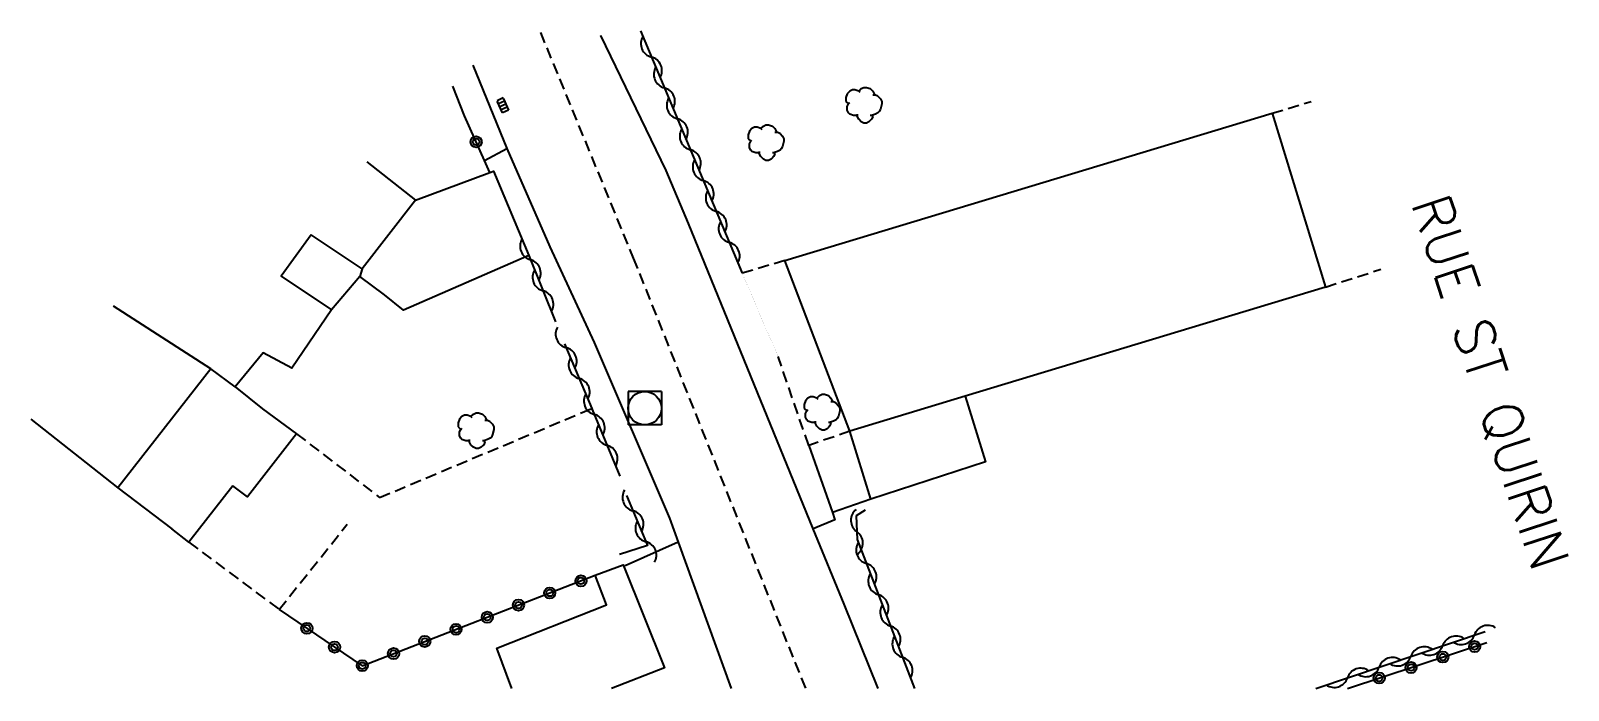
# Model space of a CAD drawing. Header units: millimetres. Extents: x 267000 to 268000, y 124999 to 126000.
# Drawn here: x 267462.5 to 267531.3, y 124999.9 to 125029.5 of the extents above; entities that cross this region are included whole.
import ezdxf
from ezdxf.enums import TextEntityAlignment as Align

# ---------------------------------------------------------------- set-up
doc = ezdxf.new("R2010")
doc.units = ezdxf.units.MM
doc.linetypes.add('DASHED', pattern=[0.75, 0.5, -0.25])
doc.layers.get('0').update_dxf_attribs({"linetype": 'CONTINUOUS'})
for name, color, linetype in [('W0001', 6, 'DASHED'), ('W0006', 2, 'CONTINUOUS'), ('W0008', 7, 'CONTINUOUS'), ('W0014', 7, 'CONTINUOUS'), ('W0017', 7, 'CONTINUOUS'), ('W0101', 7, 'CONTINUOUS'), ('W0104', 1, 'CONTINUOUS'), ('W0112', 1, 'DASHED'), ('W0300', 7, 'CONTINUOUS'), ('W0310', 3, 'CONTINUOUS'), ('W0323', 7, 'CONTINUOUS'), ('W0401', 7, 'CONTINUOUS'), ('W0420', 7, 'CONTINUOUS'), ('W0989', 7, 'CONTINUOUS'), ('W1102', 7, 'CONTINUOUS')]:
    doc.layers.add(name, color=color, linetype=linetype)
doc.styles.get("Standard").update_dxf_attribs({"font": 'romans.shx', "width": 0.85})

# ---------------------------------------------------------------- blocks, each defined once
blk = doc.blocks.new('T300')
for p, q in [((-0.286, 0.629), (-0.171, 0.743)), ((-0.171, 0.743), (-0.057, 0.8)), ((-0.057, 0.8), (0.057, 0.8)), ((0.057, 0.8), (0.229, 0.743)), ((0.229, 0.743), (0.343, 0.629)), ((-0.8, 0.514), (-0.857, 0.343)), ((-0.857, 0.343), (-0.857, 0.171)), ((-0.857, 0.171), (-0.743, 0.057)), ((-0.686, 0.629), (-0.8, 0.514)), ((-0.8, -0.057), (-0.743, 0.057)), ((-0.743, 0.057), (-0.686, 0.114)), ((-0.571, 0.686), (-0.686, 0.629)), ((-0.457, 0.686), (-0.571, 0.686)), ((-0.286, 0.629), (-0.457, 0.686)), ((-0.229, 0.571), (-0.286, 0.629)), ((0.343, 0.629), (0.4, 0.514)), ((0.457, 0.457), (0.343, 0.457)), ((0.4, 0.514), (0.4, 0.457)), ((0.571, 0.4), (0.457, 0.457)), ((0.571, 0.4), (0.686, 0.286)), ((0.686, 0.286), (0.743, 0.171)), ((0.743, 0.057), (0.686, -0.171)), ((0.743, 0.171), (0.743, 0.057)), ((-0.8, -0.171), (-0.8, -0.057)), ((-0.8, -0.229), (-0.8, -0.171)), ((-0.743, -0.343), (-0.8, -0.229)), ((-0.686, -0.4), (-0.743, -0.343)), ((-0.514, -0.457), (-0.686, -0.4)), ((-0.4, -0.457), (-0.514, -0.457)), ((-0.4, -0.457), (-0.343, -0.457)), ((-0.343, -0.457), (-0.343, -0.4)), ((-0.343, -0.514), (-0.343, -0.457)), ((-0.286, -0.629), (-0.343, -0.514)), ((-0.171, -0.743), (-0.286, -0.629)), ((0.229, -0.686), (0.171, -0.743)), ((0.286, -0.457), (0.229, -0.457)), ((0.286, -0.629), (0.229, -0.686)), ((0.457, -0.4), (0.286, -0.457)), ((0.343, -0.514), (0.286, -0.629)), ((0.343, -0.514), (0.343, -0.457)), ((0.571, -0.343), (0.457, -0.4)), ((0.629, -0.286), (0.571, -0.343)), ((0.686, -0.171), (0.629, -0.286)), ((-0.057, -0.8), (-0.171, -0.743)), ((0.057, -0.8), (-0.057, -0.8)), ((0.171, -0.743), (0.057, -0.8))]:
    blk.add_line(p, q)
blk = doc.blocks.new('T401')
for p, q in [((-0.3, 0.3), (0, 0.3)), ((-0.3, -0.25), (-0.3, 0.3)), ((-0.3, 0.15), (0, 0.15)), ((-0.3, 0), (0, 0)), ((0, 0.3), (0, -0.25)), ((-0.3, -0.15), (0, -0.15)), ((-0.3, -0.25), (-0.3, -0.3)), ((-0.3, -0.3), (0, -0.3)), ((0, -0.3), (0, -0.25))]:
    blk.add_line(p, q)
blk = doc.blocks.new('T420')
for p, q in [((0.75, 0.75), (-0.75, 0.75)), ((-0.75, 0.75), (-0.75, -0.75)), ((0.75, 0.75), (0.75, -0.75)), ((0.75, -0.75), (-0.75, -0.75))]:
    blk.add_line(p, q)
blk.add_ellipse((0, 0), major_axis=(-0.53, 0.53), ratio=1, start_param=3.926991, end_param=10.210176)
blk = doc.blocks.new('t323o')
at = {"color": 0, "linetype": 'Continuous'}
for radius in [0.25, 0.15]:
    blk.add_circle((0, 0), radius, dxfattribs=at)
blk = doc.blocks.new('t310o')
at = {"color": 0, "linetype": 'Continuous'}
for centre, start, end in [((-0.5, 0.375), 216.8699, 323.1304), ((0.5, -0.375), 36.8699, 143.1303)]:
    blk.add_arc(centre, 0.625, start, end, dxfattribs=at)

msp = doc.modelspace()

# ---------------------------------------------------------------- linework, layer by layer
at = {"layer": 'W0001'}
msp.add_lwpolyline([(267485.292, 125029.375), (267485.292, 125029.375), (267489.451, 125019.275), (267496.685, 125001.177), (267497.169, 125000)], dxfattribs=at)
at = {"layer": 'W0006', "const_width": 0.003}
msp.add_lwpolyline([(267494.327, 125018.595), (267495.932, 125014.872)], dxfattribs=at)
at = {"layer": 'W0006'}
msp.add_lwpolyline([(267497.306, 125010.885), (267498.365, 125007.882), (267498.48, 125007.557), (267497.513, 125007.144)], dxfattribs=at)
at = {"layer": 'W0008'}
for points in [[(267500.41, 125000), (267498.888, 125003.775), (267497.513, 125007.144), (267491.928, 125020.822), (267490.931, 125023.2), (267488.006, 125029.236), (267488.006, 125029.236)], [(267483.794, 125024.175), (267485.716, 125019.783), (267487.703, 125015.491), (267491.077, 125007.626), (267491.463, 125006.556), (267493.833, 125000)]]:
    msp.add_lwpolyline(points, dxfattribs=at)
at = {"layer": 'W0014'}
for points in [[(267482.265, 125027.912), (267483.794, 125024.175)], [(267481.894, 125025.646), (267481.37, 125026.972)], [(267482.794, 125023.636), (267483.794, 125024.175)]]:
    msp.add_lwpolyline(points, dxfattribs=at)
at = {"layer": 'W0017'}
for points in [[(267500.083, 125008.476), (267498.365, 125007.882)], [(267491.463, 125006.556), (267489.092, 125005.487)]]:
    msp.add_lwpolyline(points, dxfattribs=at)
at = {"layer": 'W0101'}
for points in [[(267499.153, 125011.522), (267496.239, 125019.166), (267518.06, 125025.757), (267520.446, 125017.978), (267504.318, 125013.088)], [(267475.025, 125020.322), (267475.025, 125020.322)], [(267470.534, 125014.322), (267470.534, 125014.322)], [(267466.37, 125008.982), (267466.37, 125008.982)]]:
    msp.add_lwpolyline(points, close=True, dxfattribs=at)
for points in [[(267477.523, 125023.587), (267479.706, 125021.867), (267477.311, 125018.799), (267475.025, 125020.322)], [(267475.025, 125020.322), (267473.681, 125018.466), (267475.934, 125016.96), (267474.166, 125014.342), (267472.874, 125015.028), (267471.628, 125013.502), (267470.534, 125014.322)], [(267470.534, 125014.322), (267466.37, 125008.982)]]:
    msp.add_lwpolyline(points, dxfattribs=at)
at = {"layer": 'W0104'}
for points in [[(267479.706, 125021.867), (267483.03, 125023.11), (267483.198, 125023.173), (267484.771, 125019.385), (267479.17, 125016.944), (267478.308, 125017.633)], [(267477.311, 125018.799), (267477.214, 125018.452)], [(267477.214, 125018.452), (267475.934, 125016.96)], [(267478.308, 125017.633), (267477.214, 125018.452)], [(267478.308, 125017.633), (267478.308, 125017.633)], [(267471.628, 125013.502), (267472.855, 125012.519)], [(267472.855, 125012.519), (267474.38, 125011.404), (267472.183, 125008.585), (267471.52, 125009.077)], [(267472.855, 125012.519), (267472.855, 125012.519)], [(267504.318, 125013.088), (267505.226, 125010.155), (267500.083, 125008.476), (267499.153, 125011.522)], [(267471.52, 125009.077), (267469.553, 125006.556), (267468.79, 125007.147)], [(267471.52, 125009.077), (267471.52, 125009.077)], [(267466.37, 125008.982), (267468.79, 125007.147)], [(267484.021, 125000), (267483.346, 125001.811), (267488.255, 125003.753), (267487.753, 125005.071), (267489.005, 125005.54), (267490.846, 125000.928), (267488.47, 125000)]]:
    msp.add_lwpolyline(points, dxfattribs=at)
at = {"layer": 'W0112'}
for points in [[(267518.06, 125025.757), (267519.804, 125026.282)], [(267496.239, 125019.166), (267494.327, 125018.595)], [(267520.446, 125017.978), (267522.926, 125018.776)], [(267499.153, 125011.522), (267497.306, 125010.885), (267495.932, 125014.872)], [(267474.38, 125011.404), (267478.093, 125008.552), (267487.597, 125012.54)], [(267469.553, 125006.556), (267473.597, 125003.541), (267476.647, 125007.355)]]:
    msp.add_lwpolyline(points, dxfattribs=at)
at = {"layer": 'W0310'}
for points in [[(267489.77, 125029.453), (267494.327, 125018.595)], [(267484.771, 125019.385), (267485.974, 125016.42)], [(267486.376, 125015.432), (267487.597, 125012.54), (267487.614, 125012.5)], [(267487.614, 125012.5), (267488.851, 125009.502)], [(267489.153, 125008.645), (267490.09, 125006.404), (267488.837, 125006.001)], [(267499.831, 125007.993), (267499.436, 125007.727), (267499.475, 125006.671), (267502.043, 125000)], [(267520.006, 125000), (267527.588, 125002.56)]]:
    msp.add_lwpolyline(points, dxfattribs=at)
at = {"layer": 'W0323'}
for points in [[(267483.03, 125023.11), (267482.794, 125023.636), (267481.894, 125025.646)], [(267473.597, 125003.541), (267477.309, 125001.019), (267487.753, 125005.071)], [(267521.425, 125000), (267527.675, 125002.06)]]:
    msp.add_lwpolyline(points, dxfattribs=at)
at = {"layer": 'W1102'}
for points in [[(267470.534, 125014.322), (267466.182, 125017.125)], [(267462.475, 125012.058), (267466.37, 125008.982)]]:
    msp.add_lwpolyline(points, dxfattribs=at)

# ---------------------------------------------------------------- block references
at = {"layer": 'W0300', "rotation": 359.9999899820874}
for p in [(267499.833, 125026.119), (267495.451, 125024.445), (267497.959, 125012.374), (267482.468, 125011.547)]:
    msp.add_blockref('T300', p, dxfattribs=at)
at = {"layer": 'W0310'}
for p, rotation in [((267490.263, 125028.277), 292.769245846211), ((267490.844, 125026.894), 292.769245846211), ((267491.424, 125025.511), 292.769245846211), ((267492.005, 125024.127), 292.769245846211), ((267492.585, 125022.744), 292.769245846211), ((267493.166, 125021.361), 292.769245846211), ((267493.746, 125019.978), 292.769245846211), ((267484.846, 125019.2), 292.0840455347581), ((267485.41, 125017.81), 292.0840455347581), ((267486.447, 125015.264), 292.889430693572), ((267487.03, 125013.882), 292.889430693572), ((267487.707, 125012.275), 292.4214552718573), ((267488.279, 125010.889), 292.4214552718573), ((267489.44, 125007.957), 292.6906295642448), ((267499.462, 125007.023), 272.1150760347276), ((267490.019, 125006.574), 292.6906295642448), ((267499.887, 125005.6), 291.0516428974104), ((267500.426, 125004.2), 291.0516428974104), ((267500.965, 125002.8), 291.0516428974104), ((267527.112, 125002.4), 18.65903025229479), ((267501.504, 125001.4), 291.0516428974104), ((267525.691, 125001.92), 18.65903025229479), ((267522.848, 125000.96), 18.65903025229479), ((267524.27, 125001.44), 18.65903025229479), ((267521.427, 125000.48), 18.65903025229479)]:
    msp.add_blockref('t310o', p, dxfattribs=dict(at, rotation=rotation))
at = {"layer": 'W0323'}
for p, rotation in [((267482.417, 125024.479), 114.1209831200511), ((267487.11, 125004.821), 21.20495617172626), ((267485.711, 125004.279), 21.20495617172626), ((267482.914, 125003.194), 21.20495617172626), ((267484.313, 125003.736), 21.20495617172626), ((267474.838, 125002.698), 325.8071023248195), ((267481.516, 125002.651), 21.20495617172626), ((267476.078, 125001.855), 325.8071023248195), ((267480.117, 125002.109), 21.20495617172626), ((267527.124, 125001.879), 18.24585452763247), ((267478.719, 125001.566), 21.20495617172626), ((267525.699, 125001.409), 18.24585452763247), ((267477.32, 125001.023), 21.20495617172626), ((267522.85, 125000.47), 18.24585452763247), ((267524.275, 125000.939), 18.24585452763247)]:
    msp.add_blockref('t323o', p, dxfattribs=dict(at, rotation=rotation))
at = {"layer": 'W0401', "rotation": 203.8337625148847}
msp.add_blockref('T401', (267483.473, 125026.048), dxfattribs=at)
at = {"layer": 'W0420', "rotation": 359.9999899820874}
msp.add_blockref('T420', (267489.967, 125012.552), dxfattribs=at)

# ---------------------------------------------------------------- texts
at = {"layer": 'W0989'}
msp.add_text('RUE ST QUIRIN', height=1.75, rotation=288.29441, dxfattribs=at).set_placement((267525.092, 125022.012), align=Align.MIDDLE_LEFT)

doc.saveas('drawing.dxf')
